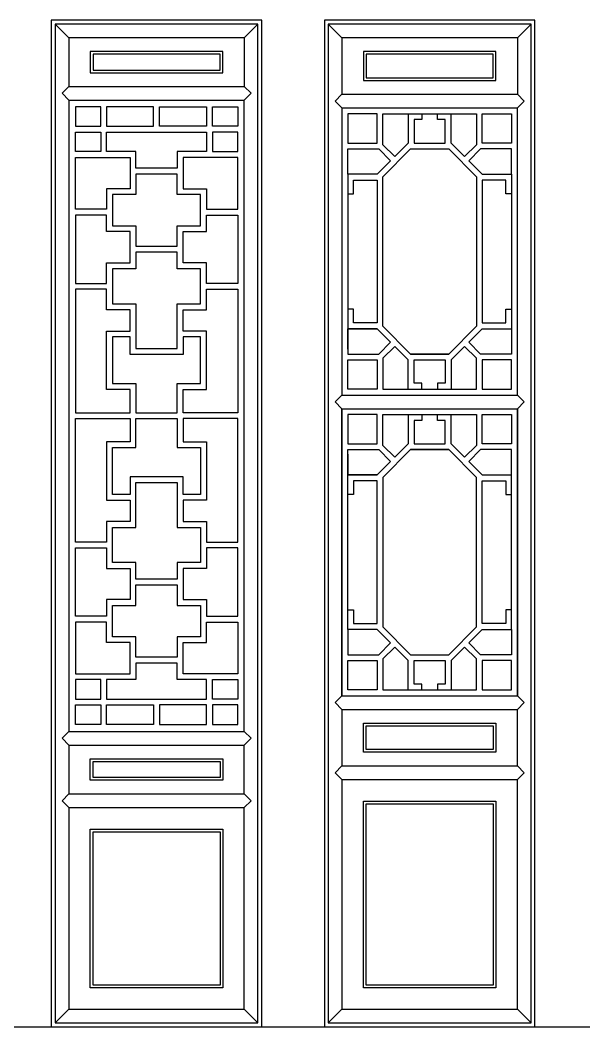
# Model space of a CAD drawing. Extents: x -66030 to 95157, y -13132 to 45879.
# Drawn here: x -34179 to -32734, y 31869 to 34449 of the extents above; entities that cross this region are included whole.
import ezdxf

# ---------------------------------------------------------------- set-up
doc = ezdxf.new("R2010")
doc.units = 0
doc.header["$LTSCALE"] = 100
doc.header["$MEASUREMENT"] = 0
for name, color, linetype in [('3', 11, 'CONTINUOUS'), ('4', 121, 'CONTINUOUS'), ('7', 105, 'CONTINUOUS')]:
    doc.layers.add(name, color=color, linetype=linetype)

msp = doc.modelspace()

# ---------------------------------------------------------------- linework, layer by layer
at = {"layer": '3'}
for p, q in [((-34089.4, 34438.9), (-34054.4, 34403.9)), ((-33604.4, 34403.9), (-33569.4, 34438.9)), ((-33389.2, 34438.9), (-33354.2, 34403.9)), ((-32904.2, 34403.9), (-32869.2, 34438.9)), ((-34054.4, 34278.9), (-34071.9, 34261.4)), ((-33604.4, 34278.9), (-33586.9, 34261.4)), ((-34071.9, 34261.4), (-34054.4, 34243.9)), ((-33604.4, 34243.9), (-33586.9, 34261.4)), ((-33354.2, 34258.9), (-33371.7, 34241.4)), ((-33371.7, 34241.4), (-33354.2, 34223.9)), ((-32904.2, 34258.9), (-32886.7, 34241.4)), ((-32904.2, 34223.9), (-32886.7, 34241.4)), ((-33972.4, 34176.9), (-33972.4, 34226.9)), ((-33957.4, 34226.9), (-33957.4, 34176.9)), ((-33836.9, 34176.9), (-33836.9, 34226.9)), ((-33821.9, 34176.9), (-33821.9, 34226.9)), ((-33701.4, 34226.9), (-33701.4, 34176.9)), ((-33686.4, 34176.9), (-33686.4, 34226.9)), ((-33264.2, 34133.9), (-33264.2, 34208.9)), ((-33249.2, 34129.5), (-33249.2, 34208.9)), ((-33184.2, 34208.9), (-33184.2, 34133.9)), ((-33169.2, 34193.9), (-33169.2, 34133.9)), ((-33149.2, 34193.9), (-33169.2, 34193.9)), ((-33149.2, 34208.9), (-33149.2, 34193.9)), ((-33109.2, 34193.9), (-33109.2, 34208.9)), ((-33089.2, 34193.9), (-33109.2, 34193.9)), ((-33089.2, 34133.9), (-33089.2, 34193.9)), ((-33074.2, 34133.9), (-33074.2, 34208.9)), ((-33009.2, 34208.9), (-33009.2, 34129.5)), ((-32994.2, 34133.9), (-32994.2, 34208.9)), ((-34037.4, 34176.9), (-33972.4, 34176.9)), ((-34037.4, 34161.9), (-33972.4, 34161.9)), ((-33972.4, 34161.9), (-33972.4, 34111.9)), ((-33957.4, 34176.9), (-33836.9, 34176.9)), ((-33701.4, 34176.9), (-33821.9, 34176.9)), ((-33621.4, 34176.9), (-33686.4, 34176.9)), ((-33686.4, 34161.9), (-33686.4, 34111.9)), ((-33621.4, 34161.9), (-33686.4, 34161.9)), ((-33339.2, 34133.9), (-33264.2, 34133.9)), ((-33184.2, 34133.9), (-33218.9, 34099.2)), ((-33169.2, 34133.9), (-33089.2, 34133.9)), ((-33039.5, 34099.2), (-33074.2, 34133.9)), ((-32919.2, 34133.9), (-32994.2, 34133.9)), ((-33972.4, 34111.9), (-34037.4, 34111.9)), ((-33686.4, 34111.9), (-33621.4, 34111.9)), ((-33339.2, 34118.9), (-33259.8, 34118.9)), ((-33259.8, 34118.9), (-33229.5, 34088.6)), ((-33218.9, 34099.2), (-33249.2, 34129.5)), ((-33249.2, 34047.5), (-33178.2, 34118.9)), ((-33178.2, 34118.9), (-33080.2, 34118.9)), ((-33080.2, 34118.9), (-33009.2, 34047.5)), ((-33009.2, 34129.5), (-33039.5, 34099.2)), ((-32998.6, 34118.9), (-33028.9, 34088.6)), ((-32919.2, 34118.9), (-32998.6, 34118.9)), ((-34037.4, 34096.9), (-33897.4, 34096.9)), ((-33897.4, 34096.9), (-33897.4, 34016.9)), ((-33621.4, 34096.9), (-33761.4, 34096.9)), ((-33761.4, 34096.9), (-33761.4, 34016.9)), ((-33229.5, 34088.6), (-33264.2, 34053.9)), ((-33028.9, 34088.6), (-32994.2, 34053.9)), ((-33264.2, 34053.9), (-33339.2, 34053.9)), ((-33324.2, 34038.9), (-33264.2, 34038.9)), ((-33324.2, 34003.9), (-33324.2, 34038.9)), ((-33264.2, 34038.9), (-33264.2, 33673.2)), ((-33249.2, 33664.6), (-33249.2, 34047.5)), ((-33009.2, 34047.5), (-33009.2, 33664.6)), ((-32994.2, 34053.9), (-32919.2, 34053.9)), ((-32934.2, 34038.9), (-32994.2, 34038.9)), ((-32994.2, 34038.9), (-32994.2, 33673.2)), ((-32934.2, 34003.9), (-32934.2, 34038.9)), ((-33897.4, 34016.9), (-33957.4, 34016.9)), ((-33957.4, 34016.9), (-33957.4, 33964.4)), ((-33761.4, 34016.9), (-33701.4, 34016.9)), ((-33701.4, 34016.9), (-33701.4, 33964.4)), ((-33339.2, 34003.9), (-33324.2, 34003.9)), ((-32919.2, 34003.9), (-32934.2, 34003.9)), ((-33957.4, 33964.4), (-34037.4, 33964.4)), ((-33701.4, 33964.4), (-33621.4, 33964.4)), ((-33957.4, 33949.4), (-34037.4, 33949.4)), ((-33957.4, 33906.9), (-33957.4, 33949.4)), ((-33701.4, 33949.4), (-33621.4, 33949.4)), ((-33701.4, 33906.9), (-33701.4, 33949.4)), ((-33897.4, 33906.9), (-33957.4, 33906.9)), ((-33897.4, 33826.9), (-33897.4, 33906.9)), ((-33761.4, 33906.9), (-33701.4, 33906.9)), ((-33761.4, 33826.9), (-33761.4, 33906.9)), ((-33957.4, 33826.9), (-33897.4, 33826.9)), ((-33957.4, 33774.4), (-33957.4, 33826.9)), ((-33701.4, 33826.9), (-33761.4, 33826.9)), ((-33701.4, 33774.4), (-33701.4, 33826.9)), ((-34037.4, 33774.4), (-33957.4, 33774.4)), ((-33621.4, 33774.4), (-33701.4, 33774.4)), ((-33957.4, 33759.4), (-34037.4, 33759.4)), ((-33957.4, 33706.9), (-33957.4, 33759.4)), ((-33701.4, 33759.4), (-33621.4, 33759.4)), ((-33701.4, 33706.9), (-33701.4, 33759.4)), ((-33897.4, 33706.9), (-33957.4, 33706.9)), ((-33897.4, 33652.2), (-33897.4, 33706.9)), ((-33761.4, 33706.9), (-33701.4, 33706.9)), ((-33761.4, 33652.2), (-33761.4, 33706.9)), ((-33324.2, 33708.2), (-33339.2, 33708.2)), ((-33324.2, 33673.2), (-33324.2, 33708.2)), ((-32934.2, 33708.2), (-32919.2, 33708.2)), ((-32934.2, 33673.2), (-32934.2, 33708.2)), ((-33264.2, 33673.2), (-33324.2, 33673.2)), ((-32994.2, 33673.2), (-32934.2, 33673.2)), ((-33957.4, 33502.6), (-33957.4, 33652.2)), ((-33957.4, 33652.2), (-33897.4, 33652.2)), ((-33701.4, 33652.2), (-33761.4, 33652.2)), ((-33701.4, 33502.6), (-33701.4, 33652.2)), ((-33339.2, 33658.2), (-33264.2, 33658.2)), ((-33264.2, 33658.2), (-33339.2, 33658.2)), ((-33229.5, 33623.5), (-33264.2, 33658.2)), ((-33178.2, 33593.2), (-33249.2, 33664.6)), ((-33249.2, 33664.6), (-33178.2, 33593.2)), ((-33009.2, 33664.6), (-33080.2, 33593.2)), ((-33080.2, 33593.2), (-33009.2, 33664.6)), ((-33028.9, 33623.5), (-32994.2, 33658.2)), ((-32994.2, 33658.2), (-32919.2, 33658.2)), ((-33259.8, 33593.2), (-33229.5, 33623.5)), ((-32998.6, 33593.2), (-33028.9, 33623.5)), ((-33339.2, 33593.2), (-33259.8, 33593.2)), ((-33218.9, 33612.9), (-33249.2, 33582.6)), ((-33184.2, 33578.2), (-33218.9, 33612.9)), ((-33080.2, 33593.2), (-33178.2, 33593.2)), ((-33178.2, 33593.2), (-33080.2, 33593.2)), ((-33039.5, 33612.9), (-33074.2, 33578.2)), ((-33009.2, 33582.6), (-33039.5, 33612.9)), ((-32919.2, 33593.2), (-32998.6, 33593.2)), ((-33339.2, 33578.2), (-33264.2, 33578.2)), ((-33264.2, 33578.2), (-33264.2, 33503.2)), ((-33249.2, 33582.6), (-33249.2, 33503.2)), ((-33184.2, 33503.2), (-33184.2, 33578.2)), ((-33184.2, 33503.2), (-33184.2, 33578.2)), ((-33169.2, 33518.2), (-33169.2, 33578.2)), ((-33169.2, 33518.2), (-33169.2, 33578.2)), ((-33169.2, 33578.2), (-33089.2, 33578.2)), ((-33169.2, 33578.2), (-33089.2, 33578.2)), ((-33089.2, 33578.2), (-33089.2, 33518.2)), ((-33089.2, 33578.2), (-33089.2, 33518.2)), ((-33074.2, 33578.2), (-33074.2, 33503.2)), ((-33009.2, 33503.2), (-33009.2, 33582.6)), ((-32994.2, 33578.2), (-32994.2, 33503.2)), ((-32919.2, 33578.2), (-32994.2, 33578.2)), ((-33149.2, 33518.2), (-33169.2, 33518.2)), ((-33149.2, 33518.2), (-33169.2, 33518.2)), ((-33149.2, 33503.2), (-33149.2, 33518.2)), ((-33149.2, 33503.2), (-33149.2, 33518.2)), ((-33109.2, 33518.2), (-33109.2, 33503.2)), ((-33089.2, 33518.2), (-33109.2, 33518.2)), ((-33109.2, 33518.2), (-33109.2, 33503.2)), ((-33089.2, 33518.2), (-33109.2, 33518.2)), ((-33897.4, 33502.6), (-33957.4, 33502.6)), ((-33897.4, 33442.4), (-33897.4, 33502.6)), ((-33761.4, 33502.6), (-33701.4, 33502.6)), ((-33761.4, 33442.4), (-33761.4, 33502.6)), ((-33371.7, 33470.7), (-33354.2, 33488.2)), ((-33354.2, 33453.2), (-33371.7, 33470.7)), ((-32904.2, 33488.2), (-32886.7, 33470.7)), ((-32904.2, 33453.2), (-32886.7, 33470.7)), ((-34037.4, 33442.4), (-33897.4, 33442.4)), ((-33972.4, 33442.4), (-33972.4, 33442.4)), ((-33621.4, 33442.4), (-33761.4, 33442.4)), ((-33264.2, 33363.3), (-33264.2, 33438.3)), ((-33249.2, 33358.9), (-33249.2, 33438.3)), ((-33184.2, 33438.3), (-33184.2, 33363.3)), ((-33184.2, 33438.3), (-33184.2, 33363.3)), ((-33149.2, 33438.3), (-33149.2, 33423.3)), ((-33149.2, 33438.3), (-33149.2, 33423.3)), ((-33109.2, 33423.3), (-33109.2, 33438.3)), ((-33109.2, 33423.3), (-33109.2, 33438.3)), ((-33074.2, 33363.3), (-33074.2, 33438.3)), ((-33009.2, 33438.3), (-33009.2, 33358.9)), ((-32994.2, 33363.3), (-32994.2, 33438.3)), ((-34037.4, 33428.4), (-33897.4, 33428.4)), ((-33972.4, 33428.4), (-33972.4, 33428.4)), ((-33897.4, 33428.4), (-33897.4, 33368.3)), ((-33621.4, 33428.4), (-33761.4, 33428.4)), ((-33761.4, 33428.4), (-33761.4, 33368.3)), ((-33169.2, 33423.3), (-33169.2, 33363.3)), ((-33169.2, 33423.3), (-33169.2, 33363.3)), ((-33149.2, 33423.3), (-33169.2, 33423.3)), ((-33149.2, 33423.3), (-33169.2, 33423.3)), ((-33089.2, 33423.3), (-33109.2, 33423.3)), ((-33089.2, 33423.3), (-33109.2, 33423.3)), ((-33089.2, 33363.3), (-33089.2, 33423.3)), ((-33089.2, 33363.3), (-33089.2, 33423.3)), ((-33897.4, 33368.3), (-33957.4, 33368.3)), ((-33957.4, 33368.3), (-33957.4, 33218.6)), ((-33761.4, 33368.3), (-33701.4, 33368.3)), ((-33701.4, 33368.3), (-33701.4, 33218.6)), ((-33339.2, 33363.3), (-33264.2, 33363.3)), ((-33184.2, 33363.3), (-33218.9, 33328.6)), ((-33169.2, 33363.3), (-33089.2, 33363.3)), ((-33169.2, 33363.3), (-33089.2, 33363.3)), ((-33039.5, 33328.6), (-33074.2, 33363.3)), ((-32919.2, 33363.3), (-32994.2, 33363.3)), ((-33339.2, 33348.3), (-33259.8, 33348.3)), ((-33259.8, 33348.3), (-33229.5, 33318)), ((-33218.9, 33328.6), (-33249.2, 33358.9)), ((-33249.2, 33276.9), (-33178.2, 33348.3)), ((-33178.2, 33348.3), (-33249.2, 33276.9)), ((-33178.2, 33348.3), (-33080.2, 33348.3)), ((-33080.2, 33348.3), (-33178.2, 33348.3)), ((-33080.2, 33348.3), (-33009.2, 33276.9)), ((-33009.2, 33276.9), (-33080.2, 33348.3)), ((-33009.2, 33358.9), (-33039.5, 33328.6)), ((-32998.6, 33348.3), (-33028.9, 33318)), ((-32919.2, 33348.3), (-32998.6, 33348.3)), ((-33229.5, 33318), (-33264.2, 33283.3)), ((-33028.9, 33318), (-32994.2, 33283.3)), ((-33264.2, 33283.3), (-33339.2, 33283.3)), ((-33339.2, 33283.3), (-33264.2, 33283.3)), ((-32994.2, 33283.3), (-32919.2, 33283.3)), ((-33264.2, 33268.3), (-33324.2, 33268.3)), ((-33324.2, 33268.3), (-33324.2, 33233.3)), ((-33264.2, 32902.6), (-33264.2, 33268.3)), ((-33249.2, 33276.9), (-33249.2, 32894)), ((-33009.2, 32894), (-33009.2, 33276.9)), ((-32994.2, 33268.3), (-32934.2, 33268.3)), ((-32994.2, 32902.6), (-32994.2, 33268.3)), ((-32934.2, 33268.3), (-32934.2, 33233.3)), ((-33324.2, 33233.3), (-33339.2, 33233.3)), ((-32934.2, 33233.3), (-32919.2, 33233.3)), ((-33957.4, 33218.6), (-33897.4, 33218.6)), ((-33897.4, 33218.6), (-33897.4, 33163.9)), ((-33761.4, 33218.6), (-33761.4, 33163.9)), ((-33701.4, 33218.6), (-33761.4, 33218.6)), ((-33897.4, 33163.9), (-33957.4, 33163.9)), ((-33957.4, 33163.9), (-33957.4, 33111.4)), ((-33761.4, 33163.9), (-33701.4, 33163.9)), ((-33701.4, 33163.9), (-33701.4, 33111.4)), ((-33957.4, 33111.4), (-34037.4, 33111.4)), ((-33701.4, 33111.4), (-33621.4, 33111.4)), ((-34037.4, 33096.4), (-33957.4, 33096.4)), ((-33957.4, 33096.4), (-33957.4, 33043.9)), ((-33621.4, 33096.4), (-33701.4, 33096.4)), ((-33701.4, 33096.4), (-33701.4, 33043.9)), ((-33957.4, 33043.9), (-33897.4, 33043.9)), ((-33897.4, 33043.9), (-33897.4, 32963.9)), ((-33761.4, 33043.9), (-33761.4, 32963.9)), ((-33701.4, 33043.9), (-33761.4, 33043.9)), ((-33897.4, 32963.9), (-33957.4, 32963.9)), ((-33957.4, 32963.9), (-33957.4, 32921.4)), ((-33761.4, 32963.9), (-33701.4, 32963.9)), ((-33701.4, 32963.9), (-33701.4, 32921.4)), ((-33957.4, 32921.4), (-34037.4, 32921.4)), ((-33701.4, 32921.4), (-33621.4, 32921.4)), ((-33339.2, 32937.6), (-33324.2, 32937.6)), ((-33324.2, 32937.6), (-33324.2, 32902.6)), ((-32919.2, 32937.6), (-32934.2, 32937.6)), ((-32934.2, 32937.6), (-32934.2, 32902.6)), ((-33957.4, 32906.4), (-34037.4, 32906.4)), ((-33957.4, 32853.9), (-33957.4, 32906.4)), ((-33701.4, 32906.4), (-33621.4, 32906.4)), ((-33701.4, 32853.9), (-33701.4, 32906.4)), ((-33324.2, 32902.6), (-33264.2, 32902.6)), ((-32934.2, 32902.6), (-32994.2, 32902.6)), ((-33264.2, 32887.6), (-33339.2, 32887.6)), ((-33229.5, 32852.9), (-33264.2, 32887.6)), ((-33249.2, 32894), (-33178.2, 32822.6)), ((-33080.2, 32822.6), (-33009.2, 32894)), ((-33028.9, 32852.9), (-32994.2, 32887.6)), ((-32994.2, 32887.6), (-32919.2, 32887.6)), ((-33897.4, 32853.9), (-33957.4, 32853.9)), ((-33897.4, 32773.9), (-33897.4, 32853.9)), ((-33761.4, 32773.9), (-33761.4, 32853.9)), ((-33761.4, 32853.9), (-33701.4, 32853.9)), ((-33259.8, 32822.6), (-33229.5, 32852.9)), ((-32998.6, 32822.6), (-33028.9, 32852.9)), ((-33339.2, 32822.6), (-33259.8, 32822.6)), ((-33218.9, 32842.3), (-33249.2, 32811.9)), ((-33184.2, 32807.6), (-33218.9, 32842.3)), ((-33178.2, 32822.6), (-33080.2, 32822.6)), ((-33039.5, 32842.3), (-33074.2, 32807.6)), ((-33009.2, 32811.9), (-33039.5, 32842.3)), ((-32919.2, 32822.6), (-32998.6, 32822.6)), ((-33339.2, 32807.6), (-33264.2, 32807.6)), ((-33264.2, 32807.6), (-33264.2, 32732.6)), ((-33249.2, 32811.9), (-33249.2, 32732.6)), ((-33184.2, 32732.6), (-33184.2, 32807.6)), ((-33169.2, 32807.6), (-33089.2, 32807.6)), ((-33169.2, 32747.6), (-33169.2, 32807.6)), ((-33089.2, 32807.6), (-33089.2, 32747.6)), ((-33074.2, 32807.6), (-33074.2, 32732.6)), ((-33009.2, 32732.6), (-33009.2, 32811.9)), ((-32919.2, 32807.6), (-32994.2, 32807.6)), ((-32994.2, 32807.6), (-32994.2, 32732.6)), ((-34037.4, 32773.9), (-33897.4, 32773.9)), ((-33621.4, 32773.9), (-33761.4, 32773.9)), ((-33972.4, 32758.9), (-34037.4, 32758.9)), ((-33972.4, 32708.9), (-33972.4, 32758.9)), ((-33686.4, 32708.9), (-33686.4, 32758.9)), ((-33686.4, 32758.9), (-33621.4, 32758.9)), ((-33149.2, 32747.6), (-33169.2, 32747.6)), ((-33149.2, 32732.6), (-33149.2, 32747.6)), ((-33089.2, 32747.6), (-33109.2, 32747.6)), ((-33109.2, 32747.6), (-33109.2, 32732.6)), ((-33371.7, 32700.1), (-33354.2, 32717.6)), ((-32904.2, 32717.6), (-32886.7, 32700.1)), ((-34037.4, 32708.9), (-33972.4, 32708.9)), ((-34037.4, 32693.9), (-33972.4, 32693.9)), ((-33972.4, 32693.9), (-33972.4, 32643.9)), ((-33957.4, 32693.9), (-33836.9, 32693.9)), ((-33957.4, 32643.9), (-33957.4, 32693.9)), ((-33836.9, 32693.9), (-33836.9, 32643.9)), ((-33821.9, 32693.9), (-33821.9, 32643.9)), ((-33701.4, 32693.9), (-33821.9, 32693.9)), ((-33701.4, 32643.9), (-33701.4, 32693.9)), ((-33621.4, 32708.9), (-33686.4, 32708.9)), ((-33686.4, 32693.9), (-33686.4, 32643.9)), ((-33621.4, 32693.9), (-33686.4, 32693.9)), ((-33354.2, 32682.6), (-33371.7, 32700.1)), ((-32904.2, 32682.6), (-32886.7, 32700.1)), ((-34071.9, 32608.4), (-34054.4, 32625.9)), ((-33604.4, 32625.9), (-33586.9, 32608.4)), ((-34054.4, 32590.9), (-34071.9, 32608.4)), ((-33604.4, 32590.9), (-33586.9, 32608.4)), ((-33371.7, 32520.1), (-33354.2, 32537.6)), ((-32904.2, 32537.6), (-32886.7, 32520.1)), ((-33354.2, 32502.6), (-33371.7, 32520.1)), ((-32904.2, 32502.6), (-32886.7, 32520.1)), ((-34071.9, 32448.4), (-34054.4, 32465.9)), ((-33604.4, 32465.9), (-33586.9, 32448.4)), ((-34054.4, 32430.9), (-34071.9, 32448.4)), ((-33604.4, 32430.9), (-33586.9, 32448.4)), ((-34089.4, 31878.9), (-34054.4, 31913.9)), ((-33604.4, 31913.9), (-33569.4, 31878.9)), ((-33389.2, 31878.9), (-33354.2, 31913.9)), ((-32904.2, 31913.9), (-32869.2, 31878.9))]:
    msp.add_line(p, q, dxfattribs=at)
at = {"layer": '3', "color": 2}
msp.add_line((-66009.4, 31868.9), (90873, 31868.9), dxfattribs=at)
at = {"layer": '3'}
for points in [[(-34089.4, 31878.9), (-33569.4, 31878.9), (-33569.4, 34438.9), (-34089.4, 34438.9)], [(-33389.2, 31878.9), (-32869.2, 31878.9), (-32869.2, 34438.9), (-33389.2, 34438.9)], [(-33999.4, 34313.9), (-33659.4, 34313.9), (-33659.4, 34368.9), (-33999.4, 34368.9)], [(-33299.2, 34293.9), (-32959.2, 34293.9), (-32959.2, 34368.9), (-33299.2, 34368.9)], [(-33992.4, 34320.9), (-33666.4, 34320.9), (-33666.4, 34361.9), (-33992.4, 34361.9)], [(-33292.2, 34300.9), (-32966.2, 34300.9), (-32966.2, 34361.9), (-33292.2, 34361.9)], [(-33882.4, 34111.9), (-33957.4, 34111.9), (-33957.4, 34161.9), (-33701.4, 34161.9), (-33701.4, 34111.9), (-33776.4, 34111.9), (-33776.4, 34069.4), (-33882.4, 34069.4)], [(-33776.4, 33869.4), (-33776.4, 33921.9), (-33716.4, 33921.9), (-33716.4, 34001.9), (-33776.4, 34001.9), (-33776.4, 34054.4), (-33882.4, 34054.4), (-33882.4, 34001.9), (-33942.4, 34001.9), (-33942.4, 33921.9), (-33882.4, 33921.9), (-33882.4, 33869.4)], [(-33776.4, 33607.1), (-33776.4, 33721.9), (-33716.4, 33721.9), (-33716.4, 33811.9), (-33776.4, 33811.9), (-33776.4, 33854.4), (-33882.4, 33854.4), (-33882.4, 33811.9), (-33942.4, 33811.9), (-33942.4, 33721.9), (-33882.4, 33721.9), (-33882.4, 33607.1)], [(-33776.4, 33442.4), (-33776.4, 33517.6), (-33716.4, 33517.6), (-33716.4, 33637.2), (-33761.4, 33637.2), (-33761.4, 33592.1), (-33897.4, 33592.1), (-33897.4, 33637.2), (-33942.4, 33637.2), (-33942.4, 33517.6), (-33882.4, 33517.6), (-33882.4, 33442.4)], [(-33776.4, 33428.4), (-33776.4, 33353.3), (-33716.4, 33353.3), (-33716.4, 33233.6), (-33761.4, 33233.6), (-33761.4, 33278.8), (-33897.4, 33278.8), (-33897.4, 33233.6), (-33942.4, 33233.6), (-33942.4, 33353.3), (-33882.4, 33353.3), (-33882.4, 33428.4)], [(-33776.4, 33263.8), (-33776.4, 33148.9), (-33716.4, 33148.9), (-33716.4, 33058.9), (-33776.4, 33058.9), (-33776.4, 33016.4), (-33882.4, 33016.4), (-33882.4, 33058.9), (-33942.4, 33058.9), (-33942.4, 33148.9), (-33882.4, 33148.9), (-33882.4, 33263.8)], [(-33776.4, 33001.4), (-33776.4, 32948.9), (-33716.4, 32948.9), (-33716.4, 32868.9), (-33776.4, 32868.9), (-33776.4, 32816.4), (-33882.4, 32816.4), (-33882.4, 32868.9), (-33942.4, 32868.9), (-33942.4, 32948.9), (-33882.4, 32948.9), (-33882.4, 33001.4)], [(-33882.4, 32758.9), (-33957.4, 32758.9), (-33957.4, 32708.9), (-33701.4, 32708.9), (-33701.4, 32758.9), (-33776.4, 32758.9), (-33776.4, 32801.4), (-33882.4, 32801.4)], [(-33299.2, 32647.6), (-32959.2, 32647.6), (-32959.2, 32572.6), (-33299.2, 32572.6)], [(-33292.2, 32640.6), (-32966.2, 32640.6), (-32966.2, 32579.6), (-33292.2, 32579.6)], [(-33999.4, 32555.9), (-33659.4, 32555.9), (-33659.4, 32500.9), (-33999.4, 32500.9)], [(-33992.4, 32548.9), (-33666.4, 32548.9), (-33666.4, 32507.9), (-33992.4, 32507.9)], [(-33299.2, 32447.6), (-32959.2, 32447.6), (-32959.2, 31968.9), (-33299.2, 31968.9)], [(-33292.2, 32440.6), (-32966.2, 32440.6), (-32966.2, 31975.9), (-33292.2, 31975.9)], [(-33999.4, 32375.9), (-33659.4, 32375.9), (-33659.4, 31968.9), (-33999.4, 31968.9)], [(-33992.4, 32368.9), (-33666.4, 32368.9), (-33666.4, 31975.9), (-33992.4, 31975.9)]]:
    msp.add_lwpolyline(points, close=True, dxfattribs=at)
at = {"layer": '4'}
for points in [[(-34099.4, 31868.9), (-33559.4, 31868.9), (-33559.4, 34448.9), (-34099.4, 34448.9)], [(-33399.2, 31868.9), (-32859.2, 31868.9), (-32859.2, 34448.9), (-33399.2, 34448.9)]]:
    msp.add_lwpolyline(points, close=True, dxfattribs=at)
at = {"layer": '7'}
for p, q in [((-33604.4, 34403.9), (-34054.4, 34403.9)), ((-34054.4, 34403.9), (-34054.4, 34278.9)), ((-33604.4, 34403.9), (-33604.4, 34278.9)), ((-32904.2, 34403.9), (-33354.2, 34403.9)), ((-33354.2, 34403.9), (-33354.2, 34258.9)), ((-32904.2, 34403.9), (-32904.2, 34258.9)), ((-34054.4, 34278.9), (-33604.4, 34278.9)), ((-34054.4, 34243.9), (-34054.4, 32625.9)), ((-34054.4, 34243.9), (-33604.4, 34243.9)), ((-33604.4, 32625.9), (-33604.4, 34243.9)), ((-33354.2, 34258.9), (-32904.2, 34258.9)), ((-33972.4, 34226.9), (-34037.4, 34226.9)), ((-34037.4, 34226.9), (-34037.4, 34176.9)), ((-33836.9, 34226.9), (-33957.4, 34226.9)), ((-33821.9, 34226.9), (-33701.4, 34226.9)), ((-33686.4, 34226.9), (-33621.4, 34226.9)), ((-33621.4, 34226.9), (-33621.4, 34176.9)), ((-33354.2, 34223.9), (-33354.2, 33488.2)), ((-33354.2, 34223.9), (-32904.2, 34223.9)), ((-32904.2, 33488.2), (-32904.2, 34223.9)), ((-33264.2, 34208.9), (-33339.2, 34208.9)), ((-33339.2, 34208.9), (-33339.2, 34133.9)), ((-33249.2, 34208.9), (-33009.2, 34208.9)), ((-32994.2, 34208.9), (-32919.2, 34208.9)), ((-32919.2, 34208.9), (-32919.2, 34133.9)), ((-34037.4, 34111.9), (-34037.4, 34161.9)), ((-33621.4, 34111.9), (-33621.4, 34161.9)), ((-33339.2, 34053.9), (-33339.2, 34118.9)), ((-32919.2, 34053.9), (-32919.2, 34118.9)), ((-34037.4, 33964.4), (-34037.4, 34096.9)), ((-33621.4, 33964.4), (-33621.4, 34096.9)), ((-33339.2, 34053.9), (-33339.2, 33658.2)), ((-32919.2, 34053.9), (-32919.2, 33658.2)), ((-34037.4, 33949.4), (-34037.4, 33774.4)), ((-33621.4, 33949.4), (-33621.4, 33774.4)), ((-34037.4, 33759.4), (-34037.4, 33442.4)), ((-33621.4, 33759.4), (-33621.4, 33442.4)), ((-33339.2, 33605.3), (-33339.2, 33658.2)), ((-33339.2, 33658.2), (-33339.2, 33593.2)), ((-32919.2, 33658.2), (-32919.2, 33593.2)), ((-33339.2, 33503.2), (-33339.2, 33578.2)), ((-32919.2, 33503.2), (-32919.2, 33578.2)), ((-32919.2, 33503.2), (-32919.2, 33573.2)), ((-33264.2, 33503.2), (-33339.2, 33503.2)), ((-33249.2, 33503.2), (-33009.2, 33503.2)), ((-33237, 33503.2), (-33021.4, 33503.2)), ((-32994.2, 33503.2), (-32919.2, 33503.2)), ((-33354.2, 33488.2), (-32904.2, 33488.2)), ((-33354.2, 33453.2), (-32904.2, 33453.2)), ((-33354.2, 33453.2), (-32904.2, 33453.2)), ((-33354.2, 32717.6), (-33354.2, 33453.2)), ((-33354.2, 33453.2), (-33354.2, 32717.6)), ((-33339.2, 33438.3), (-33339.2, 33363.3)), ((-33264.2, 33438.3), (-33339.2, 33438.3)), ((-33249.2, 33438.3), (-33009.2, 33438.3)), ((-33237, 33438.3), (-33021.4, 33438.3)), ((-32994.2, 33438.3), (-32919.2, 33438.3)), ((-32919.2, 33438.3), (-32919.2, 33368.3)), ((-32919.2, 33438.3), (-32919.2, 33363.3)), ((-32904.2, 33453.2), (-32904.2, 32717.6)), ((-32904.2, 32717.6), (-32904.2, 33453.2)), ((-34037.4, 33111.4), (-34037.4, 33428.4)), ((-33621.4, 33111.4), (-33621.4, 33428.4)), ((-33339.2, 33283.3), (-33339.2, 33348.3)), ((-33339.2, 33336.2), (-33339.2, 33283.3)), ((-32919.2, 33283.3), (-32919.2, 33348.3)), ((-33339.2, 32887.6), (-33339.2, 33283.3)), ((-32919.2, 32887.6), (-32919.2, 33283.3)), ((-34037.4, 32921.4), (-34037.4, 33096.4)), ((-33621.4, 32921.4), (-33621.4, 33096.4)), ((-34037.4, 32906.4), (-34037.4, 32773.9)), ((-33621.4, 32906.4), (-33621.4, 32773.9)), ((-33339.2, 32887.6), (-33339.2, 32822.6)), ((-32919.2, 32887.6), (-32919.2, 32822.6)), ((-33339.2, 32732.6), (-33339.2, 32807.6)), ((-32919.2, 32732.6), (-32919.2, 32807.6)), ((-34037.4, 32758.9), (-34037.4, 32708.9)), ((-33621.4, 32758.9), (-33621.4, 32708.9)), ((-33354.2, 32717.6), (-32904.2, 32717.6)), ((-33354.2, 32717.6), (-32904.2, 32717.6)), ((-33264.2, 32732.6), (-33339.2, 32732.6)), ((-33249.2, 32732.6), (-33009.2, 32732.6)), ((-32994.2, 32732.6), (-32919.2, 32732.6)), ((-34037.4, 32643.9), (-34037.4, 32693.9)), ((-33621.4, 32643.9), (-33621.4, 32693.9)), ((-33354.2, 32682.6), (-32904.2, 32682.6)), ((-33354.2, 32682.6), (-33354.2, 32537.6)), ((-32904.2, 32537.6), (-32904.2, 32682.6)), ((-33972.4, 32643.9), (-34037.4, 32643.9)), ((-33836.9, 32643.9), (-33957.4, 32643.9)), ((-33821.9, 32643.9), (-33701.4, 32643.9)), ((-33686.4, 32643.9), (-33621.4, 32643.9)), ((-34054.4, 32625.9), (-33604.4, 32625.9)), ((-34054.4, 32590.9), (-33604.4, 32590.9)), ((-34054.4, 32590.9), (-34054.4, 32465.9)), ((-33604.4, 32465.9), (-33604.4, 32590.9)), ((-33354.2, 32537.6), (-32904.2, 32537.6)), ((-33354.2, 32502.6), (-32904.2, 32502.6)), ((-33354.2, 32502.6), (-33354.2, 31913.9)), ((-32904.2, 31913.9), (-32904.2, 32502.6)), ((-34054.4, 32465.9), (-33604.4, 32465.9)), ((-34054.4, 32430.9), (-33604.4, 32430.9)), ((-34054.4, 32430.9), (-34054.4, 31913.9)), ((-33604.4, 31913.9), (-33604.4, 32430.9)), ((-34054.4, 31913.9), (-33604.4, 31913.9)), ((-33354.2, 31913.9), (-32904.2, 31913.9))]:
    msp.add_line(p, q, dxfattribs=at)

doc.saveas('drawing.dxf')
